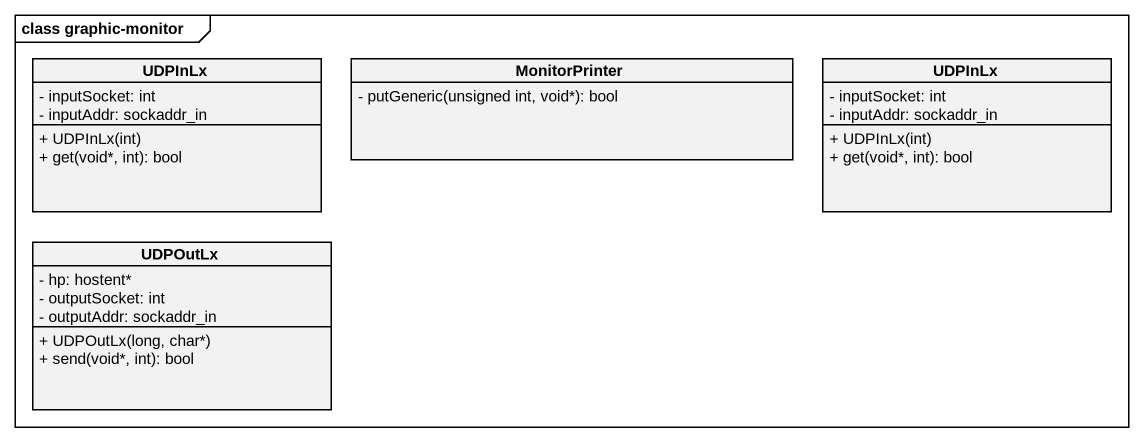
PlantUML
@startuml
mainframe class graphic-monitor
hide circle
hide empty members
skinparam classAttributeIconSize 0
class UDPInLx {
  - inputSocket: int
  - inputAddr: sockaddr_in
  + UDPInLx(int)
  + get(void*, int): bool
}
class MonitorPrinter {
  - putGeneric(unsigned int, void*): bool
}
class "UDPInLx" as UDPInLx_2 {
  - inputSocket: int
  - inputAddr: sockaddr_in
  + UDPInLx(int)
  + get(void*, int): bool
}
class UDPOutLx {
  - hp: hostent*
  - outputSocket: int
  - outputAddr: sockaddr_in
  + UDPOutLx(long, char*)
  + send(void*, int): bool
}
@enduml
